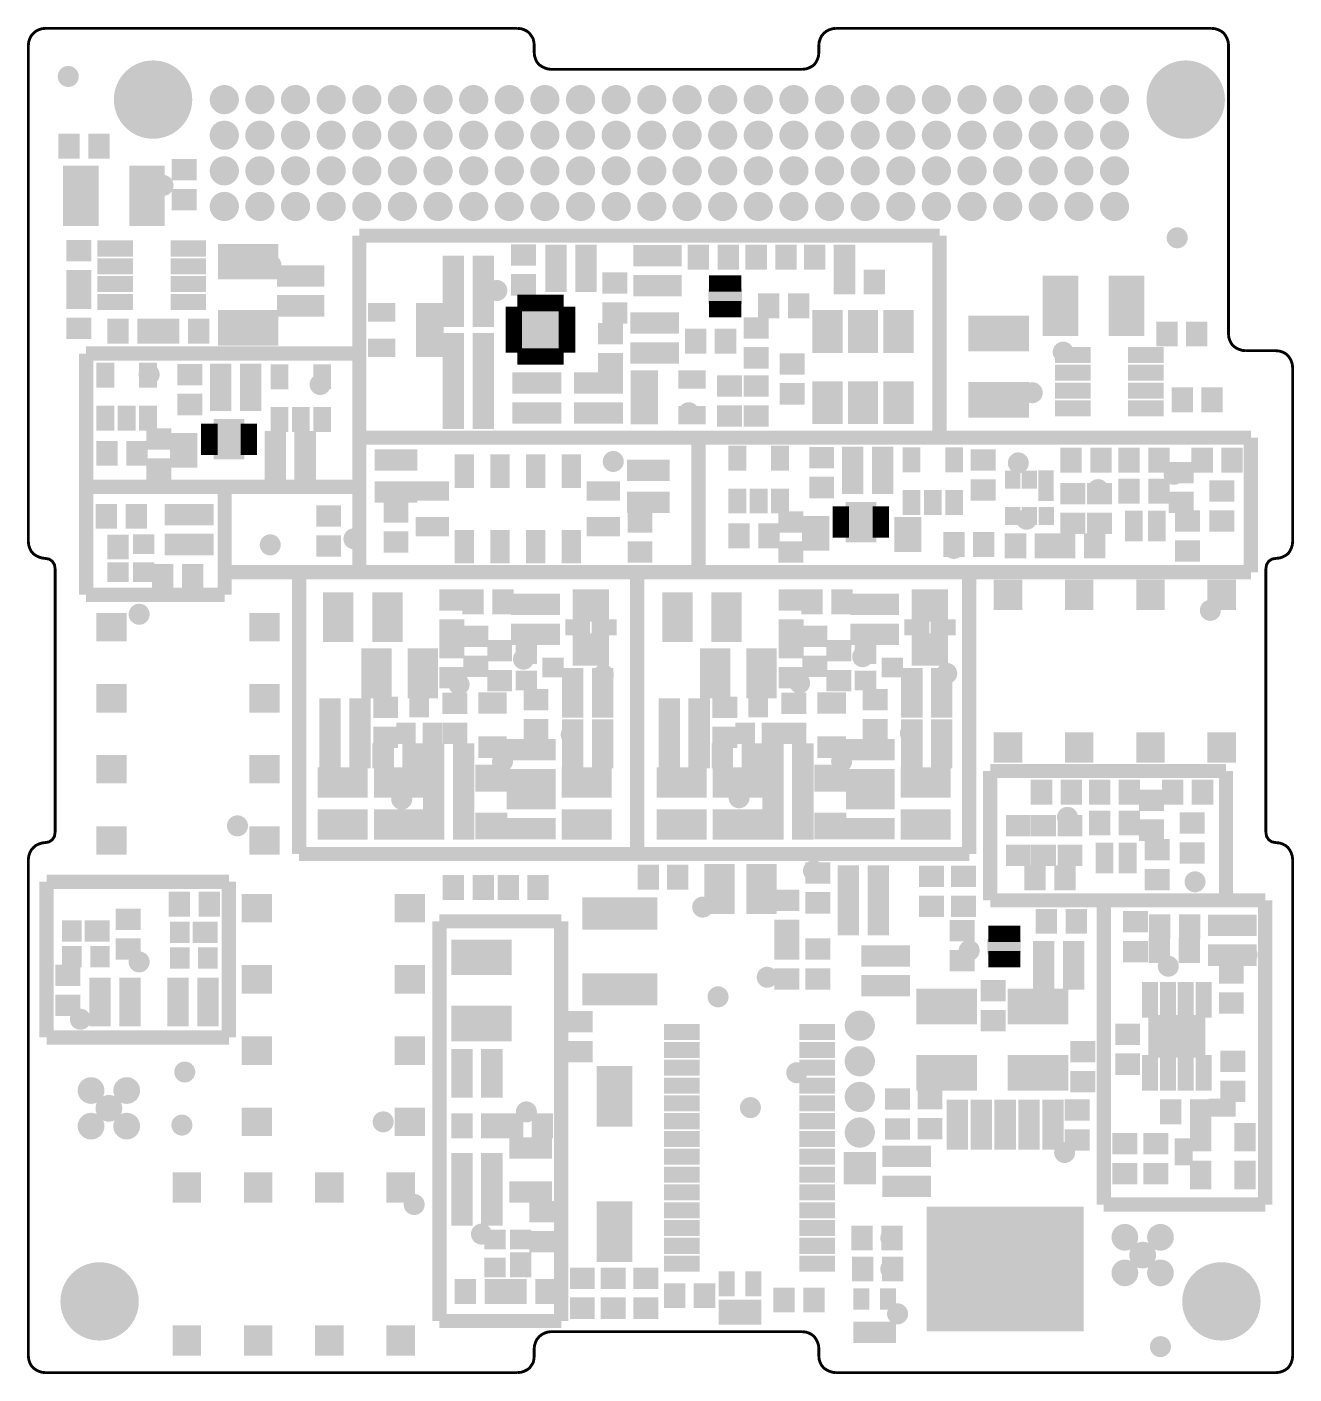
# Model space of a CAD drawing. Extents: x -1.77 to 1.78, y -1.9 to 1.89.
import ezdxf

# ---------------------------------------------------------------- set-up
doc = ezdxf.new("R2010")
doc.units = 0
doc.layers.get('0').update_dxf_attribs({"linetype": 'CONTINUOUS'})

# ---------------------------------------------------------------- blocks, each defined once
blk = doc.blocks.new('EPAD')
at = {"const_width": 0.5}
blk.add_lwpolyline([(-0.25, 0, 1), (0.25, 0, 1)], format="xyb", close=True, dxfattribs=at)
blk = doc.blocks.new('RPAD')
blk.add_trace([(-0.5, -0.5), (-0.5, 0.5), (0.5, -0.5), (0.5, 0.5)])

msp = doc.modelspace()

# ---------------------------------------------------------------- linework, layer by layer
for points, const_width in [([(-1.724, 1.883), (-1.733, 1.882), (-1.742, 1.879), (-1.75, 1.875), (-1.757, 1.869), (-1.763, 1.862), (-1.767, 1.854), (-1.77, 1.845), (-1.771, 1.836)], 0.008), ([(-0.398, 1.883), (-1.724, 1.883)], 0.008), ([(-0.351, 1.815), (-0.351, 1.836), (-0.352, 1.845), (-0.354, 1.854), (-0.364, 1.869), (-0.371, 1.875), (-0.379, 1.879), (-0.388, 1.882), (-0.398, 1.883)], 0.008), ([(0.495, 1.883), (0.486, 1.882), (0.477, 1.879), (0.469, 1.875), (0.462, 1.869), (0.456, 1.862), (0.452, 1.854), (0.449, 1.845), (0.448, 1.836)], 0.008), ([(0.495, 1.883), (1.551, 1.883)], 0.008), ([(1.598, 1.836), (1.597, 1.845), (1.594, 1.854), (1.59, 1.862), (1.585, 1.869), (1.578, 1.875), (1.57, 1.879), (1.561, 1.882), (1.551, 1.883)], 0.008), ([(-1.771, 0.442), (-1.771, 1.836)], 0.008), ([(-0.351, 1.815), (-0.35, 1.805), (-0.347, 1.796), (-0.343, 1.788), (-0.337, 1.781), (-0.33, 1.776), (-0.322, 1.772), (-0.313, 1.769), (-0.304, 1.768)], 0.008), ([(0.401, 1.768), (0.411, 1.769), (0.42, 1.772), (0.428, 1.776), (0.435, 1.781), (0.44, 1.788), (0.444, 1.796), (0.447, 1.805), (0.448, 1.815)], 0.008), ([(0.448, 1.836), (0.448, 1.815)], 0.008), ([(1.598, 1.836), (1.598, 1.025)], 0.008), ([(0.401, 1.768), (-0.304, 1.768)], 0.008), ([(-0.842, 1.301), (0.787, 1.301)], 0.04), ([(-0.842, 1.301), (-0.842, 0.356)], 0.04), ([(0.787, 1.301), (0.787, 0.734)], 0.04), ([(1.598, 1.025), (1.599, 1.015), (1.602, 1.006), (1.606, 0.998), (1.612, 0.991), (1.619, 0.986), (1.627, 0.982), (1.636, 0.979), (1.645, 0.978)], 0.008), ([(-1.609, 0.97), (-1.609, 0.293)], 0.04), ([(-1.609, 0.97), (-0.842, 0.97)], 0.04), ([(1.645, 0.978), (1.731, 0.978)], 0.008), ([(1.778, 0.931), (1.777, 0.94), (1.774, 0.949), (1.77, 0.957), (1.765, 0.964), (1.758, 0.97), (1.75, 0.974), (1.741, 0.977), (1.731, 0.978)], 0.008), ([(1.778, 0.442), (1.778, 0.931)], 0.008), ([(-0.842, 0.734), (1.661, 0.734)], 0.04), ([(0.11, 0.734), (0.11, 0.356)], 0.04), ([(1.661, 0.734), (1.661, 0.356)], 0.04), ([(-1.609, 0.596), (-0.842, 0.596)], 0.04), ([(-1.22, 0.592), (-1.22, 0.293)], 0.04), ([(-1.771, 0.442), (-1.77, 0.432), (-1.767, 0.423), (-1.763, 0.415), (-1.757, 0.408), (-1.75, 0.403), (-1.742, 0.399), (-1.733, 0.396), (-1.724, 0.395)], 0.008), ([(1.731, 0.395), (1.741, 0.396), (1.75, 0.399), (1.758, 0.403), (1.765, 0.408), (1.77, 0.415), (1.774, 0.423), (1.777, 0.432), (1.778, 0.442)], 0.008), ([(-1.724, 0.395), (-1.713, 0.393), (-1.704, 0.387), (-1.698, 0.378), (-1.696, 0.367)], 0.008), ([(1.703, 0.367), (1.705, 0.378), (1.711, 0.387), (1.72, 0.393), (1.731, 0.395)], 0.008), ([(-1.696, -0.375), (-1.696, 0.367)], 0.008), ([(-1.22, 0.356), (1.661, 0.356)], 0.04), ([(-1.011, 0.356), (-1.011, -0.435)], 0.04), ([(-0.062, 0.356), (-0.062, -0.435)], 0.04), ([(0.87, 0.356), (0.87, -0.435)], 0.04), ([(1.703, 0.367), (1.703, -0.375)], 0.008), ([(-1.609, 0.293), (-1.22, 0.293)], 0.04), ([(0.929, -0.202), (0.929, -0.565)], 0.04), ([(0.929, -0.202), (1.591, -0.202)], 0.04), ([(1.591, -0.202), (1.591, -0.565)], 0.04), ([(-1.696, -0.375), (-1.698, -0.386), (-1.704, -0.395), (-1.713, -0.401), (-1.724, -0.403)], 0.008), ([(1.778, -0.45), (1.777, -0.441), (1.774, -0.432), (1.77, -0.424), (1.765, -0.417), (1.758, -0.411), (1.75, -0.407), (1.741, -0.404), (1.731, -0.403), (1.72, -0.401), (1.711, -0.395), (1.705, -0.386), (1.703, -0.375)], 0.008), ([(-1.724, -0.403), (-1.733, -0.404), (-1.742, -0.407), (-1.75, -0.411), (-1.757, -0.417), (-1.763, -0.424), (-1.767, -0.432), (-1.77, -0.441), (-1.771, -0.45)], 0.008), ([(-1.011, -0.435), (0.87, -0.435)], 0.04), ([(-1.771, -1.844), (-1.771, -0.45)], 0.008), ([(1.778, -1.844), (1.778, -0.45)], 0.008), ([(-1.72, -0.513), (-1.72, -0.95)], 0.04), ([(-1.72, -0.513), (-1.208, -0.513)], 0.04), ([(-1.208, -0.513), (-1.208, -0.95)], 0.04), ([(0.929, -0.565), (1.591, -0.565)], 0.04), ([(1.248, -0.565), (1.248, -1.419)], 0.04), ([(1.701, -0.565), (1.248, -0.565)], 0.04), ([(1.701, -0.565), (1.701, -1.419)], 0.04), ([(-0.617, -0.624), (-0.617, -1.746)], 0.04), ([(-0.617, -0.624), (-0.275, -0.624)], 0.04), ([(-0.275, -0.624), (-0.275, -1.746)], 0.04), ([(-1.72, -0.95), (-1.208, -0.95)], 0.04), ([(1.701, -1.419), (1.248, -1.419)], 0.04), ([(-0.617, -1.746), (-0.275, -1.746)], 0.04), ([(-0.304, -1.776), (-0.313, -1.777), (-0.322, -1.78), (-0.33, -1.784), (-0.337, -1.79), (-0.343, -1.797), (-0.347, -1.805), (-0.35, -1.814), (-0.351, -1.823)], 0.008), ([(-0.304, -1.776), (0.401, -1.776)], 0.008), ([(0.448, -1.823), (0.447, -1.814), (0.444, -1.805), (0.44, -1.797), (0.435, -1.79), (0.428, -1.784), (0.42, -1.78), (0.411, -1.777), (0.401, -1.776)], 0.008), ([(-1.771, -1.844), (-1.77, -1.854), (-1.767, -1.863), (-1.763, -1.871), (-1.757, -1.878), (-1.75, -1.883), (-1.742, -1.887), (-1.733, -1.89), (-1.724, -1.891)], 0.008), ([(-0.398, -1.891), (-0.388, -1.89), (-0.379, -1.887), (-0.371, -1.883), (-0.364, -1.878), (-0.354, -1.863), (-0.352, -1.854), (-0.351, -1.844)], 0.008), ([(-0.351, -1.844), (-0.351, -1.823)], 0.008), ([(0.448, -1.823), (0.448, -1.844)], 0.008), ([(0.448, -1.844), (0.449, -1.854), (0.452, -1.863), (0.456, -1.871), (0.462, -1.878), (0.469, -1.883), (0.477, -1.887), (0.486, -1.89), (0.495, -1.891)], 0.008), ([(1.731, -1.891), (1.741, -1.89), (1.75, -1.887), (1.758, -1.883), (1.765, -1.878), (1.77, -1.871), (1.774, -1.863), (1.777, -1.854), (1.778, -1.844)], 0.008), ([(-0.398, -1.891), (-1.724, -1.891)], 0.008), ([(0.495, -1.891), (1.731, -1.891)], 0.008)]:
    msp.add_lwpolyline(points, dxfattribs=dict(const_width=const_width))

# ---------------------------------------------------------------- block references
for name, p, xscale, yscale in [('EPAD', (-1.421, 1.683), 0.22, 0.22), ('EPAD', (1.478, 1.683), 0.22, 0.22), ('EPAD', (-1.659, 1.748), 0.059, 0.059), ('EPAD', (-1.221, 1.683), 0.082, 0.082), ('EPAD', (-1.121, 1.683), 0.082, 0.082), ('EPAD', (-1.021, 1.683), 0.082, 0.082), ('EPAD', (-0.921, 1.683), 0.082, 0.082), ('EPAD', (-0.821, 1.683), 0.082, 0.082), ('EPAD', (-0.721, 1.683), 0.082, 0.082), ('EPAD', (-0.621, 1.683), 0.082, 0.082), ('EPAD', (-0.521, 1.683), 0.082, 0.082), ('EPAD', (-0.421, 1.683), 0.082, 0.082), ('EPAD', (-0.321, 1.683), 0.082, 0.082), ('EPAD', (-0.221, 1.683), 0.082, 0.082), ('EPAD', (-0.121, 1.683), 0.082, 0.082), ('EPAD', (-0.021, 1.683), 0.082, 0.082), ('EPAD', (0.078, 1.683), 0.082, 0.082), ('EPAD', (0.178, 1.683), 0.082, 0.082), ('EPAD', (0.278, 1.683), 0.082, 0.082), ('EPAD', (0.378, 1.683), 0.082, 0.082), ('EPAD', (0.478, 1.683), 0.082, 0.082), ('EPAD', (0.578, 1.683), 0.082, 0.082), ('EPAD', (0.678, 1.683), 0.082, 0.082), ('EPAD', (0.778, 1.683), 0.082, 0.082), ('EPAD', (0.878, 1.683), 0.082, 0.082), ('EPAD', (0.978, 1.683), 0.082, 0.082), ('EPAD', (1.078, 1.683), 0.082, 0.082), ('EPAD', (1.178, 1.683), 0.082, 0.082), ('EPAD', (1.278, 1.683), 0.082, 0.082), ('EPAD', (-1.221, 1.583), 0.082, 0.082), ('EPAD', (-1.121, 1.583), 0.082, 0.082), ('EPAD', (-1.021, 1.583), 0.082, 0.082), ('EPAD', (-0.921, 1.583), 0.082, 0.082), ('EPAD', (-0.821, 1.583), 0.082, 0.082), ('EPAD', (-0.721, 1.583), 0.082, 0.082), ('EPAD', (-0.621, 1.583), 0.082, 0.082), ('EPAD', (-0.521, 1.583), 0.082, 0.082), ('EPAD', (-0.421, 1.583), 0.082, 0.082), ('EPAD', (-0.321, 1.583), 0.082, 0.082), ('EPAD', (-0.221, 1.583), 0.082, 0.082), ('EPAD', (-0.121, 1.583), 0.082, 0.082), ('EPAD', (-0.021, 1.583), 0.082, 0.082), ('EPAD', (0.078, 1.583), 0.082, 0.082), ('EPAD', (0.178, 1.583), 0.082, 0.082), ('EPAD', (0.278, 1.583), 0.082, 0.082), ('EPAD', (0.378, 1.583), 0.082, 0.082), ('EPAD', (0.478, 1.583), 0.082, 0.082), ('EPAD', (0.578, 1.583), 0.082, 0.082), ('EPAD', (0.678, 1.583), 0.082, 0.082), ('EPAD', (0.778, 1.583), 0.082, 0.082), ('EPAD', (0.878, 1.583), 0.082, 0.082), ('EPAD', (0.978, 1.583), 0.082, 0.082), ('EPAD', (1.078, 1.583), 0.082, 0.082), ('EPAD', (1.178, 1.583), 0.082, 0.082), ('EPAD', (1.278, 1.583), 0.082, 0.082), ('RPAD', (-1.657, 1.552), 0.06, 0.07), ('RPAD', (-1.573, 1.552), 0.06, 0.07), ('EPAD', (-1.221, 1.483), 0.082, 0.082), ('EPAD', (-1.121, 1.483), 0.082, 0.082), ('EPAD', (-1.021, 1.483), 0.082, 0.082), ('EPAD', (-0.921, 1.483), 0.082, 0.082), ('EPAD', (-0.821, 1.483), 0.082, 0.082), ('EPAD', (-0.721, 1.483), 0.082, 0.082), ('EPAD', (-0.621, 1.483), 0.082, 0.082), ('EPAD', (-0.521, 1.483), 0.082, 0.082), ('EPAD', (-0.421, 1.483), 0.082, 0.082), ('EPAD', (-0.321, 1.483), 0.082, 0.082), ('EPAD', (-0.221, 1.483), 0.082, 0.082), ('EPAD', (-0.121, 1.483), 0.082, 0.082), ('EPAD', (-0.021, 1.483), 0.082, 0.082), ('EPAD', (0.078, 1.483), 0.082, 0.082), ('EPAD', (0.178, 1.483), 0.082, 0.082), ('EPAD', (0.278, 1.483), 0.082, 0.082), ('EPAD', (0.378, 1.483), 0.082, 0.082), ('EPAD', (0.478, 1.483), 0.082, 0.082), ('EPAD', (0.578, 1.483), 0.082, 0.082), ('EPAD', (0.678, 1.483), 0.082, 0.082), ('EPAD', (0.778, 1.483), 0.082, 0.082), ('EPAD', (0.878, 1.483), 0.082, 0.082), ('EPAD', (0.978, 1.483), 0.082, 0.082), ('EPAD', (1.078, 1.483), 0.082, 0.082), ('EPAD', (1.178, 1.483), 0.082, 0.082), ('EPAD', (1.278, 1.483), 0.082, 0.082), ('RPAD', (-1.624, 1.413), 0.1, 0.17), ('RPAD', (-1.438, 1.413), 0.1, 0.17), ('EPAD', (-1.393, 1.442), 0.059, 0.059), ('EPAD', (-1.221, 1.383), 0.082, 0.082), ('EPAD', (-1.121, 1.383), 0.082, 0.082), ('EPAD', (-1.021, 1.383), 0.082, 0.082), ('EPAD', (-0.921, 1.383), 0.082, 0.082), ('EPAD', (-0.821, 1.383), 0.082, 0.082), ('EPAD', (-0.721, 1.383), 0.082, 0.082), ('EPAD', (-0.621, 1.383), 0.082, 0.082), ('EPAD', (-0.521, 1.383), 0.082, 0.082), ('EPAD', (-0.421, 1.383), 0.082, 0.082), ('EPAD', (-0.321, 1.383), 0.082, 0.082), ('EPAD', (-0.221, 1.383), 0.082, 0.082), ('EPAD', (-0.121, 1.383), 0.082, 0.082), ('EPAD', (-0.021, 1.383), 0.082, 0.082), ('EPAD', (0.078, 1.383), 0.082, 0.082), ('EPAD', (0.178, 1.383), 0.082, 0.082), ('EPAD', (0.278, 1.383), 0.082, 0.082), ('EPAD', (0.378, 1.383), 0.082, 0.082), ('EPAD', (0.478, 1.383), 0.082, 0.082), ('EPAD', (0.578, 1.383), 0.082, 0.082), ('EPAD', (0.678, 1.383), 0.082, 0.082), ('EPAD', (0.778, 1.383), 0.082, 0.082), ('EPAD', (0.878, 1.383), 0.082, 0.082), ('EPAD', (0.978, 1.383), 0.082, 0.082), ('EPAD', (1.078, 1.383), 0.082, 0.082), ('EPAD', (1.178, 1.383), 0.082, 0.082), ('EPAD', (1.278, 1.383), 0.082, 0.082), ('EPAD', (1.454, 1.295), 0.059, 0.059), ('RPAD', (-0.29, 1.241), 0.06, 0.07), ('RPAD', (-0.206, 1.241), 0.06, 0.07), ('RPAD', (0.11, 1.241), 0.06, 0.07), ('RPAD', (0.194, 1.241), 0.06, 0.07), ('RPAD', (0.272, 1.241), 0.06, 0.07), ('RPAD', (0.356, 1.241), 0.06, 0.07), ('RPAD', (0.436, 1.241), 0.06, 0.07), ('RPAD', (0.52, 1.241), 0.06, 0.07), ('EPAD', (-1.09, 1.218), 0.059, 0.059), ('RPAD', (-0.578, 1.21), 0.06, 0.07), ('RPAD', (-0.494, 1.21), 0.06, 0.07), ('RPAD', (-0.29, 1.178), 0.06, 0.07), ('RPAD', (-0.206, 1.178), 0.06, 0.07), ('RPAD', (-0.578, 1.147), 0.06, 0.07), ('RPAD', (-0.494, 1.147), 0.06, 0.07), ('EPAD', (-0.456, 1.147), 0.059, 0.059), ('RPAD', (0.52, 1.171), 0.06, 0.07), ('RPAD', (0.604, 1.171), 0.06, 0.07), ('RPAD', (0.307, 1.104), 0.06, 0.07), ('RPAD', (0.391, 1.104), 0.06, 0.07), ('RPAD', (-0.578, 1.08), 0.06, 0.07), ('RPAD', (-0.494, 1.08), 0.06, 0.07), ('RPAD', (-0.408, 1.086), 0.046, 0.031), ('RPAD', (-0.259, 1.086), 0.046, 0.031), ('RPAD', (-1.519, 1.033), 0.06, 0.07), ('RPAD', (-1.435, 1.033), 0.06, 0.07), ('RPAD', (-1.377, 1.033), 0.06, 0.07), ('RPAD', (-1.293, 1.033), 0.06, 0.07), ('RPAD', (-0.408, 1.066), 0.046, 0.031), ('RPAD', (-0.408, 1.047), 0.046, 0.031), ('RPAD', (-0.334, 1.037), 0.116, 0.116), ('RPAD', (-0.259, 1.066), 0.046, 0.031), ('RPAD', (-0.259, 1.047), 0.046, 0.031), ('RPAD', (1.425, 1.025), 0.06, 0.07), ('RPAD', (1.509, 1.025), 0.06, 0.07), ('RPAD', (-0.578, 0.993), 0.06, 0.07), ('RPAD', (-0.494, 0.993), 0.06, 0.07), ('RPAD', (-0.408, 1.027), 0.046, 0.031), ('RPAD', (-0.408, 1.007), 0.046, 0.031), ('RPAD', (-0.259, 1.027), 0.046, 0.031), ('RPAD', (-0.259, 1.007), 0.046, 0.031), ('RPAD', (0.102, 1.005), 0.06, 0.07), ('RPAD', (0.186, 1.005), 0.06, 0.07), ('RPAD', (-0.408, 0.988), 0.046, 0.031), ('RPAD', (-0.259, 0.988), 0.046, 0.031), ('EPAD', (1.134, 0.974), 0.059, 0.059), ('RPAD', (-0.578, 0.927), 0.06, 0.07), ('RPAD', (-0.494, 0.927), 0.06, 0.07), ('EPAD', (-1.432, 0.911), 0.059, 0.059), ('RPAD', (-1.231, 0.907), 0.06, 0.07), ('RPAD', (-1.147, 0.907), 0.06, 0.07), ('EPAD', (-0.952, 0.883), 0.059, 0.059), ('RPAD', (-1.231, 0.844), 0.06, 0.07), ('RPAD', (-1.147, 0.844), 0.06, 0.07), ('RPAD', (-0.578, 0.86), 0.06, 0.07), ('RPAD', (-0.494, 0.86), 0.06, 0.07), ('EPAD', (1.047, 0.86), 0.059, 0.059), ('RPAD', (1.468, 0.84), 0.06, 0.07), ('RPAD', (1.552, 0.84), 0.06, 0.07), ('EPAD', (0.083, 0.804), 0.059, 0.059), ('RPAD', (-0.578, 0.793), 0.06, 0.07), ('RPAD', (-0.494, 0.793), 0.06, 0.07), ('RPAD', (-1.55, 0.69), 0.06, 0.07), ('RPAD', (-1.466, 0.69), 0.06, 0.07), ('RPAD', (-1.353, 0.722), 0.04, 0.05), ('RPAD', (-1.317, 0.722), 0.04, 0.05), ('RPAD', (-1.078, 0.718), 0.06, 0.07), ('RPAD', (-0.994, 0.718), 0.06, 0.07), ('RPAD', (-1.353, 0.675), 0.04, 0.05), ('RPAD', (-1.317, 0.675), 0.04, 0.05), ('RPAD', (-1.078, 0.651), 0.06, 0.07), ('RPAD', (-0.994, 0.651), 0.06, 0.07), ('EPAD', (-0.129, 0.667), 0.059, 0.059), ('RPAD', (0.543, 0.674), 0.06, 0.07), ('RPAD', (0.627, 0.674), 0.06, 0.07), ('EPAD', (1.008, 0.663), 0.059, 0.059), ('RPAD', (1.156, 0.671), 0.06, 0.07), ('RPAD', (1.24, 0.671), 0.06, 0.07), ('RPAD', (1.319, 0.671), 0.06, 0.07), ('RPAD', (1.403, 0.671), 0.06, 0.07), ('RPAD', (1.524, 0.671), 0.06, 0.07), ('RPAD', (1.608, 0.671), 0.06, 0.07), ('RPAD', (0.543, 0.611), 0.06, 0.07), ('RPAD', (0.627, 0.611), 0.06, 0.07), ('EPAD', (1.445, 0.631), 0.059, 0.059), ('EPAD', (1.232, 0.588), 0.059, 0.059), ('RPAD', (1.319, 0.584), 0.06, 0.07), ('RPAD', (1.403, 0.584), 0.06, 0.07), ('EPAD', (1.031, 0.505), 0.059, 0.059), ('RPAD', (0.224, 0.458), 0.06, 0.07), ('RPAD', (0.308, 0.458), 0.06, 0.07), ('RPAD', (0.421, 0.489), 0.04, 0.05), ('RPAD', (0.457, 0.489), 0.04, 0.05), ('RPAD', (0.68, 0.486), 0.04, 0.05), ('RPAD', (0.716, 0.486), 0.04, 0.05), ('RPAD', (-1.519, 0.427), 0.06, 0.07), ('EPAD', (-1.092, 0.433), 0.059, 0.059), ('EPAD', (-0.857, 0.45), 0.059, 0.059), ('RPAD', (0.421, 0.442), 0.04, 0.05), ('RPAD', (0.457, 0.442), 0.04, 0.05), ('RPAD', (0.68, 0.438), 0.04, 0.05), ('RPAD', (0.716, 0.438), 0.04, 0.05), ('RPAD', (0.827, 0.434), 0.06, 0.07), ('RPAD', (0.911, 0.434), 0.06, 0.07), ('RPAD', (1, 0.43), 0.06, 0.07), ('RPAD', (1.084, 0.43), 0.06, 0.07), ('RPAD', (1.138, 0.43), 0.06, 0.07), ('RPAD', (1.222, 0.43), 0.06, 0.07), ('EPAD', (0.827, 0.423), 0.059, 0.059), ('RPAD', (-0.523, 0.273), 0.06, 0.07), ('RPAD', (-0.439, 0.273), 0.06, 0.07), ('RPAD', (0.429, 0.273), 0.06, 0.07), ('RPAD', (0.513, 0.273), 0.06, 0.07), ('EPAD', (-1.46, 0.238), 0.059, 0.059), ('RPAD', (-0.901, 0.23), 0.085, 0.14), ('RPAD', (-0.763, 0.23), 0.085, 0.14), ('RPAD', (0.051, 0.23), 0.085, 0.14), ('RPAD', (0.189, 0.23), 0.085, 0.14), ('EPAD', (1.547, 0.249), 0.059, 0.059), ('RPAD', (-0.794, 0.072), 0.085, 0.14), ('RPAD', (-0.664, 0.072), 0.085, 0.14), ('EPAD', (-0.381, 0.112), 0.059, 0.059), ('RPAD', (0.157, 0.072), 0.085, 0.14), ('RPAD', (0.287, 0.072), 0.085, 0.14), ('EPAD', (0.571, 0.119), 0.059, 0.059), ('RPAD', (-0.243, 0.052), 0.06, 0.07), ('RPAD', (-0.159, 0.052), 0.06, 0.07), ('EPAD', (-0.157, 0.068), 0.059, 0.059), ('RPAD', (0.709, 0.052), 0.06, 0.07), ('RPAD', (0.793, 0.052), 0.06, 0.07), ('EPAD', (0.807, 0.072), 0.059, 0.059), ('EPAD', (-0.562, 0.041), 0.059, 0.059), ('EPAD', (0.394, 0.045), 0.059, 0.059), ('RPAD', (-0.924, -0.033), 0.06, 0.07), ('RPAD', (-0.84, -0.033), 0.06, 0.07), ('RPAD', (-0.243, -0.017), 0.06, 0.07), ('RPAD', (-0.159, -0.017), 0.06, 0.07), ('RPAD', (0.028, -0.033), 0.06, 0.07), ('RPAD', (0.112, -0.033), 0.06, 0.07), ('RPAD', (0.709, -0.017), 0.06, 0.07), ('RPAD', (0.793, -0.017), 0.06, 0.07), ('RPAD', (-0.924, -0.096), 0.06, 0.07), ('RPAD', (-0.84, -0.096), 0.06, 0.07), ('EPAD', (-0.247, -0.1), 0.059, 0.059), ('RPAD', (-0.243, -0.092), 0.06, 0.07), ('RPAD', (-0.159, -0.092), 0.06, 0.07), ('RPAD', (0.028, -0.096), 0.06, 0.07), ('RPAD', (0.112, -0.096), 0.06, 0.07), ('EPAD', (0.705, -0.096), 0.059, 0.059), ('RPAD', (0.709, -0.092), 0.06, 0.07), ('RPAD', (0.793, -0.092), 0.06, 0.07), ('RPAD', (-0.924, -0.159), 0.06, 0.07), ('RPAD', (-0.84, -0.159), 0.06, 0.07), ('RPAD', (-0.775, -0.159), 0.06, 0.07), ('RPAD', (-0.691, -0.159), 0.06, 0.07), ('RPAD', (-0.633, -0.159), 0.06, 0.07), ('RPAD', (-0.549, -0.159), 0.06, 0.07), ('EPAD', (-0.44, -0.175), 0.059, 0.059), ('RPAD', (-0.243, -0.159), 0.06, 0.07), ('RPAD', (-0.159, -0.159), 0.06, 0.07), ('RPAD', (0.028, -0.159), 0.06, 0.07), ('RPAD', (0.112, -0.159), 0.06, 0.07), ('RPAD', (0.177, -0.159), 0.06, 0.07), ('RPAD', (0.261, -0.159), 0.06, 0.07), ('RPAD', (0.319, -0.159), 0.06, 0.07), ('RPAD', (0.403, -0.159), 0.06, 0.07), ('EPAD', (0.512, -0.175), 0.059, 0.059), ('RPAD', (0.709, -0.159), 0.06, 0.07), ('RPAD', (0.793, -0.159), 0.06, 0.07), ('RPAD', (-0.633, -0.226), 0.06, 0.07), ('RPAD', (-0.549, -0.226), 0.06, 0.07), ('RPAD', (0.319, -0.226), 0.06, 0.07), ('RPAD', (0.403, -0.226), 0.06, 0.07), ('RPAD', (1.073, -0.261), 0.06, 0.07), ('RPAD', (1.157, -0.261), 0.06, 0.07), ('RPAD', (1.236, -0.261), 0.06, 0.07), ('RPAD', (1.32, -0.261), 0.06, 0.07), ('RPAD', (1.441, -0.261), 0.06, 0.07), ('RPAD', (1.525, -0.261), 0.06, 0.07), ('EPAD', (-0.723, -0.281), 0.059, 0.059), ('RPAD', (-0.633, -0.293), 0.06, 0.07), ('RPAD', (-0.549, -0.293), 0.06, 0.07), ('EPAD', (0.224, -0.277), 0.059, 0.059), ('RPAD', (0.319, -0.293), 0.06, 0.07), ('RPAD', (0.403, -0.293), 0.06, 0.07), ('EPAD', (1.146, -0.332), 0.059, 0.059), ('EPAD', (-1.184, -0.356), 0.059, 0.059), ('RPAD', (-0.633, -0.36), 0.06, 0.07), ('RPAD', (-0.549, -0.36), 0.06, 0.07), ('RPAD', (0.319, -0.36), 0.06, 0.07), ('RPAD', (0.403, -0.36), 0.06, 0.07), ('RPAD', (1.236, -0.348), 0.06, 0.07), ('RPAD', (1.32, -0.348), 0.06, 0.07), ('EPAD', (0.433, -0.482), 0.059, 0.059), ('RPAD', (-0.031, -0.5), 0.06, 0.07), ('RPAD', (0.052, -0.5), 0.06, 0.07), ('RPAD', (0.169, -0.533), 0.085, 0.14), ('RPAD', (0.287, -0.533), 0.085, 0.14), ('RPAD', (0.531, -0.502), 0.06, 0.07), ('RPAD', (0.615, -0.502), 0.06, 0.07), ('RPAD', (1.055, -0.502), 0.06, 0.07), ('RPAD', (1.139, -0.502), 0.06, 0.07), ('EPAD', (1.504, -0.513), 0.059, 0.059), ('RPAD', (-0.578, -0.529), 0.06, 0.07), ('RPAD', (-0.494, -0.529), 0.06, 0.07), ('RPAD', (-0.424, -0.529), 0.06, 0.07), ('RPAD', (-0.34, -0.529), 0.06, 0.07), ('RPAD', (-1.347, -0.576), 0.06, 0.07), ('RPAD', (-1.263, -0.576), 0.06, 0.07), ('RPAD', (-0.2, -0.602), 0.032, 0.09), ('RPAD', (-0.174, -0.602), 0.032, 0.09), ('RPAD', (-0.149, -0.602), 0.032, 0.09), ('RPAD', (-0.123, -0.602), 0.032, 0.09), ('RPAD', (-0.098, -0.602), 0.032, 0.09), ('RPAD', (-0.072, -0.602), 0.032, 0.09), ('RPAD', (-0.047, -0.602), 0.032, 0.09), ('RPAD', (-0.021, -0.602), 0.032, 0.09), ('EPAD', (0.122, -0.584), 0.059, 0.059), ('RPAD', (0.531, -0.565), 0.06, 0.07), ('RPAD', (0.615, -0.565), 0.06, 0.07), ('RPAD', (0.531, -0.628), 0.06, 0.07), ('RPAD', (0.615, -0.628), 0.06, 0.07), ('RPAD', (1.087, -0.624), 0.06, 0.07), ('RPAD', (1.171, -0.624), 0.06, 0.07), ('RPAD', (1.405, -0.639), 0.06, 0.07), ('RPAD', (1.489, -0.639), 0.06, 0.07), ('EPAD', (0.87, -0.706), 0.059, 0.059), ('RPAD', (1.079, -0.714), 0.06, 0.07), ('RPAD', (1.163, -0.714), 0.06, 0.07), ('RPAD', (1.404, -0.706), 0.06, 0.07), ('RPAD', (1.488, -0.706), 0.06, 0.07), ('EPAD', (-1.46, -0.738), 0.059, 0.059), ('EPAD', (1.65, -0.718), 0.059, 0.059), ('EPAD', (0.303, -0.781), 0.059, 0.059), ('RPAD', (1.079, -0.781), 0.06, 0.07), ('RPAD', (1.163, -0.781), 0.06, 0.07), ('EPAD', (1.429, -0.75), 0.059, 0.059), ('RPAD', (-1.57, -0.817), 0.06, 0.07), ('RPAD', (-1.486, -0.817), 0.06, 0.07), ('RPAD', (-0.2, -0.815), 0.032, 0.09), ('RPAD', (-0.174, -0.815), 0.032, 0.09), ('RPAD', (-0.149, -0.815), 0.032, 0.09), ('RPAD', (-0.123, -0.815), 0.032, 0.09), ('RPAD', (-0.098, -0.815), 0.032, 0.09), ('RPAD', (-0.072, -0.815), 0.032, 0.09), ('RPAD', (-0.047, -0.815), 0.032, 0.09), ('RPAD', (-0.021, -0.815), 0.032, 0.09), ('RPAD', (1.378, -0.844), 0.045, 0.1), ('RPAD', (1.428, -0.844), 0.045, 0.1), ('RPAD', (1.478, -0.844), 0.045, 0.1), ('RPAD', (1.528, -0.844), 0.045, 0.1), ('EPAD', (0.165, -0.836), 0.059, 0.059), ('EPAD', (-1.625, -0.899), 0.059, 0.059), ('RPAD', (-1.57, -0.884), 0.06, 0.07), ('RPAD', (-1.486, -0.884), 0.06, 0.07), ('EPAD', (0.563, -0.917), 0.085, 0.085), ('RPAD', (-0.554, -1.017), 0.06, 0.07), ('RPAD', (-0.47, -1.017), 0.06, 0.07), ('EPAD', (0.563, -1.017), 0.085, 0.085), ('EPAD', (-1.332, -1.047), 0.059, 0.059), ('EPAD', (0.386, -1.049), 0.059, 0.059), ('RPAD', (-0.554, -1.084), 0.06, 0.07), ('RPAD', (-0.47, -1.084), 0.06, 0.07), ('RPAD', (-0.126, -1.115), 0.1, 0.17), ('EPAD', (-1.595, -1.099), 0.075, 0.075), ('EPAD', (-1.495, -1.099), 0.075, 0.075), ('EPAD', (0.563, -1.117), 0.085, 0.085), ('EPAD', (-1.545, -1.149), 0.075, 0.075), ('EPAD', (-0.373, -1.159), 0.059, 0.059), ('EPAD', (0.256, -1.147), 0.059, 0.059), ('RPAD', (1.436, -1.159), 0.06, 0.07), ('RPAD', (1.52, -1.159), 0.06, 0.07), ('RPAD', (1.562, -1.147), 0.04, 0.05), ('RPAD', (1.598, -1.147), 0.04, 0.05), ('EPAD', (-1.595, -1.199), 0.075, 0.075), ('EPAD', (-1.495, -1.199), 0.075, 0.075), ('EPAD', (-1.34, -1.196), 0.059, 0.059), ('EPAD', (-0.775, -1.187), 0.059, 0.059), ('RPAD', (-0.554, -1.198), 0.06, 0.07), ('RPAD', (-0.47, -1.198), 0.06, 0.07), ('RPAD', (-0.412, -1.198), 0.06, 0.07), ('RPAD', (-0.328, -1.198), 0.06, 0.07), ('EPAD', (0.563, -1.217), 0.085, 0.085), ('RPAD', (1.52, -1.23), 0.06, 0.08), ('RPAD', (1.644, -1.23), 0.06, 0.08), ('EPAD', (1.138, -1.273), 0.059, 0.059), ('RPAD', (-0.554, -1.309), 0.06, 0.07), ('RPAD', (-0.47, -1.309), 0.06, 0.07), ('RPAD', (0.563, -1.317), 0.09, 0.09), ('RPAD', (1.52, -1.336), 0.06, 0.08), ('RPAD', (1.644, -1.336), 0.06, 0.08), ('RPAD', (-0.554, -1.376), 0.06, 0.07), ('RPAD', (-0.47, -1.376), 0.06, 0.07), ('EPAD', (-0.688, -1.419), 0.059, 0.059), ('RPAD', (-0.554, -1.443), 0.06, 0.07), ('RPAD', (-0.47, -1.443), 0.06, 0.07), ('RPAD', (-0.126, -1.495), 0.1, 0.17), ('EPAD', (-0.499, -1.502), 0.059, 0.059), ('EPAD', (1.307, -1.511), 0.075, 0.075), ('EPAD', (1.407, -1.511), 0.075, 0.075), ('RPAD', (0.569, -1.513), 0.06, 0.07), ('EPAD', (0.65, -1.513), 0.059, 0.059), ('RPAD', (0.653, -1.513), 0.06, 0.07), ('EPAD', (1.357, -1.561), 0.075, 0.075), ('EPAD', (-1.571, -1.691), 0.22, 0.22), ('RPAD', (0.571, -1.6), 0.06, 0.07), ('EPAD', (0.65, -1.6), 0.059, 0.059), ('RPAD', (0.655, -1.6), 0.06, 0.07), ('EPAD', (1.307, -1.611), 0.075, 0.075), ('EPAD', (1.407, -1.611), 0.075, 0.075), ('EPAD', (1.578, -1.691), 0.22, 0.22), ('RPAD', (-0.544, -1.663), 0.06, 0.07), ('RPAD', (-0.46, -1.663), 0.06, 0.07), ('RPAD', (-0.402, -1.663), 0.06, 0.07), ('RPAD', (-0.318, -1.663), 0.06, 0.07), ('RPAD', (0.043, -1.675), 0.06, 0.07), ('RPAD', (0.127, -1.675), 0.06, 0.07), ('RPAD', (0.35, -1.687), 0.06, 0.07), ('RPAD', (0.434, -1.687), 0.06, 0.07), ('RPAD', (0.567, -1.684), 0.045, 0.06), ('RPAD', (0.642, -1.684), 0.045, 0.06), ('EPAD', (0.669, -1.726), 0.059, 0.059), ('RPAD', (0.567, -1.778), 0.045, 0.06), ('RPAD', (0.604, -1.778), 0.045, 0.06), ('RPAD', (0.642, -1.778), 0.045, 0.06), ('EPAD', (1.407, -1.818), 0.059, 0.059)]:
    msp.add_blockref(name, p, dxfattribs=dict(xscale=xscale, yscale=yscale))
for p, xscale, yscale, rotation in [((-1.334, 1.486), 0.06, 0.07, 90), ((-1.334, 1.402), 0.06, 0.07, 90), ((-1.629, 1.259), 0.06, 0.07, 90), ((-1.527, 1.265), 0.045, 0.1, 90), ((-1.322, 1.265), 0.045, 0.1, -90), ((-1.154, 1.228), 0.1, 0.17, 90), ((-0.381, 1.247), 0.06, 0.07, 90), ((-0.038, 1.245), 0.06, 0.07, -90), ((0.028, 1.245), 0.06, 0.07, -90), ((-1.527, 1.215), 0.045, 0.1, 90), ((-1.322, 1.215), 0.045, 0.1, -90), ((-1.038, 1.188), 0.06, 0.07, 90), ((-0.975, 1.188), 0.06, 0.07, 90), ((-1.629, 1.175), 0.06, 0.07, 90), ((-1.527, 1.165), 0.045, 0.1, 90), ((-1.322, 1.165), 0.045, 0.1, -90), ((-0.381, 1.163), 0.06, 0.07, 90), ((-0.125, 1.168), 0.06, 0.07, -90), ((-0.038, 1.161), 0.06, 0.07, -90), ((0.028, 1.161), 0.06, 0.07, -90), ((0.155, 1.167), 0.046, 0.031, -90), ((0.175, 1.167), 0.046, 0.031, -90), ((0.195, 1.167), 0.046, 0.031, -90), ((0.215, 1.167), 0.046, 0.031, -90), ((1.126, 1.104), 0.1, 0.17, 180), ((1.312, 1.104), 0.1, 0.17, 180), ((-1.629, 1.125), 0.06, 0.07, -90), ((-1.527, 1.115), 0.045, 0.1, 90), ((-1.322, 1.115), 0.045, 0.1, -90), ((-0.383, 1.112), 0.046, 0.031, 90), ((-0.363, 1.112), 0.046, 0.031, 90), ((-0.344, 1.112), 0.046, 0.031, 90), ((-0.324, 1.112), 0.046, 0.031, 90), ((-0.304, 1.112), 0.046, 0.031, 90), ((-0.284, 1.112), 0.046, 0.031, 90), ((0.185, 1.131), 0.094, 0.043, -180), ((-1.038, 1.104), 0.06, 0.07, 90), ((-0.975, 1.104), 0.06, 0.07, 90), ((-0.779, 1.086), 0.052, 0.077, -90), ((-0.644, 1.086), 0.052, 0.077, -90), ((-0.125, 1.084), 0.06, 0.07, -90), ((0.155, 1.095), 0.046, 0.031, -90), ((0.175, 1.095), 0.046, 0.031, -90), ((0.195, 1.095), 0.046, 0.031, -90), ((0.215, 1.095), 0.046, 0.031, -90), ((-1.629, 1.041), 0.06, 0.07, -90), ((-1.154, 1.042), 0.1, 0.17, 90), ((-0.644, 1.036), 0.052, 0.077, -90), ((-0.046, 1.056), 0.06, 0.07, -90), ((0.02, 1.056), 0.06, 0.07, -90), ((0.272, 1.042), 0.06, 0.07, -90), ((0.472, 1.032), 0.085, 0.12, 180), ((0.572, 1.032), 0.085, 0.12, 180), ((0.672, 1.032), 0.085, 0.12, 180), ((0.953, 1.026), 0.1, 0.17, -90), ((-0.137, 1.026), 0.06, 0.07, 270), ((-0.779, 0.986), 0.052, 0.077, -90), ((-0.644, 0.986), 0.052, 0.077, -90), ((-0.383, 0.962), 0.046, 0.031, 90), ((-0.363, 0.962), 0.046, 0.031, 90), ((-0.344, 0.962), 0.046, 0.031, 90), ((-0.324, 0.962), 0.046, 0.031, 90), ((-0.304, 0.962), 0.046, 0.031, 90), ((-0.284, 0.962), 0.046, 0.031, 90), ((-0.046, 0.972), 0.06, 0.07, -90), ((0.02, 0.972), 0.06, 0.07, -90), ((0.272, 0.958), 0.06, 0.07, -90), ((1.161, 0.966), 0.045, 0.1, 90), ((1.366, 0.966), 0.045, 0.1, -90), ((-0.137, 0.942), 0.06, 0.07, 270), ((0.373, 0.941), 0.06, 0.07, -90), ((-1.555, 0.909), 0.05, 0.07, -180), ((-1.435, 0.909), 0.05, 0.07, -180), ((-1.318, 0.911), 0.06, 0.07, 90), ((-1.066, 0.905), 0.05, 0.07, 180), ((-0.946, 0.905), 0.05, 0.07, 180), ((-0.377, 0.887), 0.06, 0.07, -90), ((-0.31, 0.887), 0.06, 0.07, -90), ((-0.204, 0.887), 0.06, 0.07, -90), ((-0.137, 0.887), 0.06, 0.07, -90), ((-0.042, 0.897), 0.052, 0.077, 90), ((0.092, 0.897), 0.052, 0.077, 90), ((0.197, 0.879), 0.06, 0.07, -90), ((0.272, 0.879), 0.06, 0.07, 90), ((1.161, 0.916), 0.045, 0.1, 90), ((1.366, 0.916), 0.045, 0.1, -90), ((-0.042, 0.847), 0.052, 0.077, 90), ((0.373, 0.857), 0.06, 0.07, -90), ((0.472, 0.832), 0.085, 0.12, 180), ((0.572, 0.832), 0.085, 0.12, 180), ((0.672, 0.832), 0.085, 0.12, 180), ((0.953, 0.84), 0.1, 0.17, -90), ((1.161, 0.866), 0.045, 0.1, 90), ((1.366, 0.866), 0.045, 0.1, -90), ((-1.318, 0.827), 0.06, 0.07, 90), ((-0.377, 0.803), 0.06, 0.07, -90), ((-0.31, 0.803), 0.06, 0.07, -90), ((-0.204, 0.803), 0.06, 0.07, -90), ((-0.137, 0.803), 0.06, 0.07, -90), ((1.161, 0.816), 0.045, 0.1, 90), ((1.366, 0.816), 0.045, 0.1, -90), ((-1.555, 0.789), 0.05, 0.07, -180), ((-1.495, 0.789), 0.05, 0.07, -180), ((-1.435, 0.789), 0.05, 0.07, -180), ((-1.066, 0.785), 0.05, 0.07, 180), ((-1.006, 0.785), 0.05, 0.07, 180), ((-0.946, 0.785), 0.05, 0.07, 180), ((-0.042, 0.797), 0.052, 0.077, 90), ((0.092, 0.797), 0.052, 0.077, 90), ((0.197, 0.795), 0.06, 0.07, -90), ((0.272, 0.795), 0.06, 0.07, 90), ((-1.405, 0.73), 0.06, 0.07, 90), ((-1.263, 0.759), 0.029, 0.046, -90), ((-1.208, 0.73), 0.113, 0.086, -90), ((-1.152, 0.759), 0.029, 0.046, -90), ((-1.263, 0.739), 0.029, 0.046, -90), ((-1.263, 0.72), 0.029, 0.046, -90), ((-1.152, 0.739), 0.029, 0.046, -90), ((-1.152, 0.72), 0.029, 0.046, -90), ((-1.263, 0.7), 0.029, 0.046, -90), ((-1.152, 0.7), 0.029, 0.046, -90), ((-0.739, 0.671), 0.06, 0.12, 90), ((-0.547, 0.64), 0.094, 0.054, 90), ((-0.447, 0.64), 0.094, 0.054, 90), ((-0.347, 0.64), 0.094, 0.054, 90), ((-0.247, 0.64), 0.094, 0.054, 90), ((0.219, 0.676), 0.05, 0.07, -180), ((0.339, 0.676), 0.05, 0.07, -180), ((0.456, 0.678), 0.06, 0.07, 90), ((0.708, 0.672), 0.05, 0.07, 180), ((0.828, 0.672), 0.05, 0.07, 180), ((0.909, 0.671), 0.06, 0.07, 90), ((-1.405, 0.646), 0.06, 0.07, 90), ((-0.031, 0.642), 0.06, 0.12, 90), ((1.465, 0.636), 0.06, 0.07, 90), ((-0.739, 0.581), 0.06, 0.12, 90), ((-0.637, 0.584), 0.094, 0.054, 180), ((-0.157, 0.584), 0.094, 0.054, 180), ((0.456, 0.594), 0.06, 0.07, 90), ((0.909, 0.587), 0.06, 0.07, 90), ((0.992, 0.616), 0.043, 0.051, 180), ((1.039, 0.616), 0.043, 0.051, 180), ((1.086, 0.599), 0.043, 0.086, 180), ((1.161, 0.577), 0.06, 0.07, 90), ((1.236, 0.577), 0.06, 0.07, 90), ((1.579, 0.584), 0.06, 0.07, 270), ((-0.031, 0.552), 0.06, 0.12, 90), ((0.219, 0.556), 0.05, 0.07, -180), ((0.279, 0.556), 0.05, 0.07, -180), ((0.339, 0.556), 0.05, 0.07, -180), ((0.708, 0.552), 0.05, 0.07, 180), ((0.768, 0.552), 0.05, 0.07, 180), ((0.828, 0.552), 0.05, 0.07, 180), ((1.465, 0.552), 0.06, 0.07, 90), ((-1.552, 0.513), 0.06, 0.07, 180), ((-1.468, 0.513), 0.06, 0.07, 180), ((-1.353, 0.518), 0.06, 0.07, 90), ((-1.286, 0.518), 0.06, 0.07, 90), ((-0.928, 0.514), 0.06, 0.07, 90), ((-0.739, 0.525), 0.06, 0.07, 90), ((0.51, 0.527), 0.029, 0.046, -90), ((0.566, 0.497), 0.113, 0.086, -90), ((0.622, 0.527), 0.029, 0.046, -90), ((0.992, 0.514), 0.043, 0.051, 180), ((1.039, 0.514), 0.043, 0.051, 180), ((1.087, 0.514), 0.043, 0.051, 180), ((1.483, 0.5), 0.06, 0.07, 90), ((1.579, 0.5), 0.06, 0.07, 270), ((-0.637, 0.484), 0.094, 0.054, 180), ((-0.157, 0.484), 0.094, 0.054, 180), ((-0.054, 0.497), 0.06, 0.07, 90), ((0.369, 0.497), 0.06, 0.07, 90), ((0.51, 0.507), 0.029, 0.046, -90), ((0.51, 0.487), 0.029, 0.046, -90), ((0.622, 0.507), 0.029, 0.046, -90), ((0.622, 0.487), 0.029, 0.046, -90), ((1.161, 0.493), 0.06, 0.07, 90), ((1.236, 0.493), 0.06, 0.07, 90), ((1.332, 0.512), 0.034, 0.05, -90), ((1.332, 0.486), 0.034, 0.05, -90), ((1.397, 0.512), 0.034, 0.05, -90), ((1.397, 0.486), 0.034, 0.05, -90), ((-1.447, 0.435), 0.055, 0.06, 270), ((-1.353, 0.434), 0.06, 0.07, 90), ((-1.286, 0.434), 0.06, 0.07, 90), ((-0.928, 0.43), 0.06, 0.07, 90), ((-0.739, 0.441), 0.06, 0.07, 90), ((-0.547, 0.428), 0.094, 0.054, 90), ((-0.447, 0.428), 0.094, 0.054, 90), ((-0.347, 0.428), 0.094, 0.054, 90), ((-0.247, 0.428), 0.094, 0.054, 90), ((0.51, 0.468), 0.029, 0.046, -90), ((0.622, 0.468), 0.029, 0.046, -90), ((1.332, 0.46), 0.034, 0.05, -90), ((1.397, 0.46), 0.034, 0.05, -90), ((-0.054, 0.413), 0.06, 0.07, 90), ((0.369, 0.413), 0.06, 0.07, 90), ((1.483, 0.416), 0.06, 0.07, 90), ((-1.519, 0.356), 0.055, 0.06, 270), ((-1.447, 0.356), 0.055, 0.06, 270), ((-1.394, 0.344), 0.06, 0.07, 180), ((-1.31, 0.344), 0.06, 0.07, 180), ((-0.582, 0.278), 0.06, 0.07, 90), ((-0.192, 0.263), 0.091, 0.102, 90), ((0.37, 0.278), 0.06, 0.07, 90), ((0.76, 0.263), 0.091, 0.102, 90), ((0.979, 0.293), 0.085, 0.08, 270), ((1.179, 0.293), 0.085, 0.08, 270), ((1.379, 0.293), 0.085, 0.08, 270), ((1.579, 0.293), 0.085, 0.08, 270), ((-0.381, 0.266), 0.06, 0.07, 90), ((-0.314, 0.266), 0.06, 0.07, 90), ((0.571, 0.266), 0.06, 0.07, 90), ((0.638, 0.266), 0.06, 0.07, 90), ((-1.538, 0.202), 0.085, 0.08, 180), ((-1.108, 0.202), 0.085, 0.08, 180), ((-0.582, 0.194), 0.06, 0.07, 90), ((-0.515, 0.176), 0.06, 0.07, 90), ((-0.381, 0.182), 0.06, 0.07, 90), ((-0.314, 0.182), 0.06, 0.07, 90), ((-0.229, 0.201), 0.045, 0.07, 90), ((-0.155, 0.201), 0.045, 0.07, 90), ((0.37, 0.194), 0.06, 0.07, 90), ((0.437, 0.176), 0.06, 0.07, 90), ((0.571, 0.182), 0.06, 0.07, 90), ((0.638, 0.182), 0.06, 0.07, 90), ((0.723, 0.201), 0.045, 0.07, 90), ((0.797, 0.201), 0.045, 0.07, 90), ((-0.582, 0.144), 0.06, 0.07, 90), ((-0.448, 0.136), 0.06, 0.07, 90), ((-0.373, 0.126), 0.055, 0.06, 90), ((-0.192, 0.139), 0.091, 0.102, 90), ((0.37, 0.144), 0.06, 0.07, 90), ((0.504, 0.136), 0.06, 0.07, 90), ((0.579, 0.126), 0.055, 0.06, 90), ((0.76, 0.139), 0.091, 0.102, 90), ((-0.515, 0.092), 0.06, 0.07, 90), ((-0.298, 0.089), 0.055, 0.06, 90), ((0.437, 0.092), 0.06, 0.07, 90), ((0.654, 0.089), 0.055, 0.06, 90), ((-0.582, 0.06), 0.06, 0.07, 90), ((-0.448, 0.052), 0.06, 0.07, 90), ((-0.373, 0.052), 0.055, 0.06, 90), ((0.37, 0.06), 0.06, 0.07, 90), ((0.504, 0.052), 0.06, 0.07, 90), ((0.579, 0.052), 0.055, 0.06, 90), ((-1.538, 0.002), 0.085, 0.08, 180), ((-1.108, 0.002), 0.085, 0.08, 180), ((-0.768, -0.023), 0.06, 0.07, 90), ((-0.674, -0.021), 0.055, 0.06, 180), ((-0.574, -0.012), 0.06, 0.07, 90), ((-0.468, -0.011), 0.06, 0.08, 90), ((-0.346, -0.002), 0.06, 0.07, 90), ((0.184, -0.023), 0.06, 0.07, 90), ((0.278, -0.021), 0.055, 0.06, 180), ((0.378, -0.012), 0.06, 0.07, 90), ((0.484, -0.011), 0.06, 0.08, 90), ((0.606, -0.002), 0.06, 0.07, 90), ((-0.711, -0.096), 0.055, 0.06, 180), ((-0.637, -0.096), 0.055, 0.06, 180), ((-0.574, -0.096), 0.06, 0.07, 90), ((-0.346, -0.086), 0.06, 0.07, 90), ((0.241, -0.096), 0.055, 0.06, 180), ((0.315, -0.096), 0.055, 0.06, 180), ((0.378, -0.096), 0.06, 0.07, 90), ((0.606, -0.086), 0.06, 0.07, 90), ((-0.768, -0.107), 0.06, 0.07, 90), ((-0.468, -0.135), 0.06, 0.08, 90), ((-0.393, -0.142), 0.06, 0.07, 90), ((-0.326, -0.142), 0.06, 0.07, 90), ((0.184, -0.107), 0.06, 0.07, 90), ((0.484, -0.135), 0.06, 0.08, 90), ((0.559, -0.142), 0.06, 0.07, 90), ((0.626, -0.142), 0.06, 0.07, 90), ((0.979, -0.136), 0.085, 0.08, 270), ((1.179, -0.136), 0.085, 0.08, 270), ((1.379, -0.136), 0.085, 0.08, 270), ((1.579, -0.136), 0.085, 0.08, 270), ((-1.538, -0.197), 0.085, 0.08, 180), ((-1.108, -0.197), 0.085, 0.08, 180), ((-0.471, -0.222), 0.075, 0.09, 90), ((0.48, -0.222), 0.075, 0.09, 90), ((-0.889, -0.234), 0.085, 0.14, 90), ((-0.731, -0.234), 0.085, 0.14, 90), ((-0.393, -0.226), 0.06, 0.07, 90), ((-0.326, -0.226), 0.06, 0.07, 90), ((-0.204, -0.234), 0.085, 0.14, 90), ((0.063, -0.234), 0.085, 0.14, 90), ((0.22, -0.234), 0.085, 0.14, 90), ((0.559, -0.226), 0.06, 0.07, 90), ((0.626, -0.226), 0.06, 0.07, 90), ((0.748, -0.234), 0.085, 0.14, 90), ((-0.393, -0.28), 0.06, 0.07, 90), ((-0.326, -0.28), 0.06, 0.07, 90), ((0.559, -0.28), 0.06, 0.07, 90), ((0.626, -0.28), 0.06, 0.07, 90), ((1.382, -0.284), 0.06, 0.07, 90), ((-0.889, -0.352), 0.085, 0.14, 90), ((-0.731, -0.352), 0.085, 0.14, 90), ((-0.471, -0.356), 0.075, 0.09, 90), ((-0.393, -0.364), 0.06, 0.07, 90), ((-0.326, -0.364), 0.06, 0.07, 90), ((-0.204, -0.352), 0.085, 0.14, 90), ((0.063, -0.352), 0.085, 0.14, 90), ((0.22, -0.352), 0.085, 0.14, 90), ((0.48, -0.356), 0.075, 0.09, 90), ((0.559, -0.364), 0.06, 0.07, 90), ((0.626, -0.364), 0.06, 0.07, 90), ((0.748, -0.352), 0.085, 0.14, 90), ((1.008, -0.355), 0.06, 0.07, 90), ((1.079, -0.355), 0.06, 0.07, 90), ((1.153, -0.355), 0.06, 0.07, 90), ((1.382, -0.368), 0.06, 0.07, 90), ((1.496, -0.348), 0.06, 0.07, 270), ((-1.538, -0.397), 0.085, 0.08, 180), ((-1.108, -0.397), 0.085, 0.08, 180), ((1.008, -0.439), 0.06, 0.07, 90), ((1.079, -0.439), 0.06, 0.07, 90), ((1.153, -0.439), 0.06, 0.07, 90), ((1.25, -0.42), 0.034, 0.05, -90), ((1.315, -0.42), 0.034, 0.05, -90), ((1.398, -0.423), 0.06, 0.07, 90), ((1.496, -0.432), 0.06, 0.07, 270), ((1.25, -0.446), 0.034, 0.05, -90), ((1.315, -0.446), 0.034, 0.05, -90), ((0.445, -0.488), 0.06, 0.07, 90), ((0.764, -0.498), 0.06, 0.07, 90), ((0.854, -0.498), 0.06, 0.07, 90), ((1.25, -0.472), 0.034, 0.05, -90), ((1.315, -0.472), 0.034, 0.05, -90), ((1.398, -0.507), 0.06, 0.07, 90), ((-1.13, -0.587), 0.085, 0.08, 180), ((-0.7, -0.587), 0.085, 0.08, 180), ((0.358, -0.565), 0.06, 0.07, 90), ((0.445, -0.572), 0.06, 0.07, 90), ((0.764, -0.582), 0.06, 0.07, 90), ((0.854, -0.582), 0.06, 0.07, 90), ((-1.491, -0.618), 0.06, 0.07, 90), ((1.337, -0.625), 0.06, 0.07, 90), ((1.575, -0.635), 0.06, 0.07, 90), ((1.642, -0.635), 0.06, 0.07, 90), ((-1.649, -0.651), 0.055, 0.06, 180), ((-1.578, -0.651), 0.06, 0.07, 270), ((-1.346, -0.655), 0.055, 0.06, 180), ((-1.275, -0.655), 0.06, 0.07, 270), ((0.358, -0.649), 0.06, 0.07, 90), ((0.85, -0.65), 0.06, 0.07, 90), ((0.939, -0.659), 0.046, 0.031, -90), ((0.959, -0.659), 0.046, 0.031, -90), ((0.978, -0.659), 0.046, 0.031, -90), ((0.998, -0.659), 0.046, 0.031, -90), ((-1.491, -0.702), 0.06, 0.07, 90), ((-0.499, -0.725), 0.1, 0.17, 270), ((0.358, -0.702), 0.06, 0.07, 90), ((0.445, -0.702), 0.06, 0.07, 90), ((0.968, -0.695), 0.094, 0.043, -180), ((1.337, -0.709), 0.06, 0.07, 90), ((-1.649, -0.723), 0.055, 0.06, 180), ((-1.57, -0.723), 0.055, 0.06, 180), ((-1.346, -0.727), 0.055, 0.06, 180), ((-1.267, -0.727), 0.055, 0.06, 180), ((0.602, -0.721), 0.06, 0.07, 90), ((0.669, -0.721), 0.06, 0.07, 90), ((0.85, -0.734), 0.06, 0.07, 90), ((0.939, -0.73), 0.046, 0.031, -90), ((0.959, -0.73), 0.046, 0.031, -90), ((0.978, -0.73), 0.046, 0.031, -90), ((0.998, -0.73), 0.046, 0.031, -90), ((1.575, -0.719), 0.06, 0.07, 90), ((1.642, -0.719), 0.06, 0.07, 90), ((-1.66, -0.776), 0.06, 0.07, 90), ((-1.13, -0.787), 0.085, 0.08, 180), ((-0.7, -0.787), 0.085, 0.08, 180), ((0.358, -0.786), 0.06, 0.07, 90), ((0.445, -0.786), 0.06, 0.07, 90), ((1.606, -0.769), 0.06, 0.07, 90), ((-1.351, -0.817), 0.06, 0.07, 180), ((-1.267, -0.817), 0.06, 0.07, 180), ((0.602, -0.805), 0.06, 0.07, 90), ((0.669, -0.805), 0.06, 0.07, 90), ((0.937, -0.819), 0.06, 0.07, 90), ((-1.66, -0.86), 0.06, 0.07, 90), ((0.807, -0.863), 0.1, 0.17, -90), ((1.063, -0.863), 0.1, 0.17, -90), ((1.606, -0.853), 0.06, 0.07, 90), ((-1.351, -0.884), 0.06, 0.07, 180), ((-1.267, -0.884), 0.06, 0.07, 180), ((-0.499, -0.911), 0.1, 0.17, 270), ((-0.222, -0.906), 0.06, 0.07, 90), ((0.937, -0.903), 0.06, 0.07, 90), ((1.453, -0.947), 0.12, 0.16, 90), ((0.063, -0.935), 0.045, 0.1, 90), ((0.443, -0.935), 0.045, 0.1, -90), ((1.315, -0.941), 0.06, 0.07, 90), ((-1.13, -0.987), 0.085, 0.08, 180), ((-0.7, -0.987), 0.085, 0.08, 180), ((-0.222, -0.99), 0.06, 0.07, 90), ((0.063, -0.985), 0.045, 0.1, 90), ((0.443, -0.985), 0.045, 0.1, -90), ((1.189, -0.99), 0.06, 0.07, 90), ((0.063, -1.035), 0.045, 0.1, 90), ((0.443, -1.035), 0.045, 0.1, -90), ((0.807, -1.049), 0.1, 0.17, -90), ((1.063, -1.049), 0.1, 0.17, -90), ((1.315, -1.025), 0.06, 0.07, 90), ((1.378, -1.049), 0.045, 0.1, -180), ((1.428, -1.049), 0.045, 0.1, -180), ((1.478, -1.049), 0.045, 0.1, -180), ((1.528, -1.049), 0.045, 0.1, -180), ((1.61, -1.017), 0.06, 0.07, 90), ((1.189, -1.074), 0.06, 0.07, 90), ((0.063, -1.085), 0.045, 0.1, 90), ((0.443, -1.085), 0.045, 0.1, -90), ((0.669, -1.123), 0.06, 0.07, 90), ((0.76, -1.122), 0.06, 0.07, 90), ((1.61, -1.101), 0.06, 0.07, 90), ((0.063, -1.135), 0.045, 0.1, 90), ((0.443, -1.135), 0.045, 0.1, -90), ((0.837, -1.195), 0.06, 0.14, 180), ((0.904, -1.195), 0.06, 0.14, 180), ((0.971, -1.195), 0.06, 0.14, 180), ((1.038, -1.195), 0.06, 0.14, 180), ((1.105, -1.195), 0.06, 0.14, 180), ((1.173, -1.154), 0.06, 0.07, 90), ((-1.13, -1.187), 0.085, 0.08, 180), ((-0.7, -1.187), 0.085, 0.08, 180), ((0.063, -1.185), 0.045, 0.1, 90), ((0.443, -1.185), 0.045, 0.1, -90), ((0.669, -1.207), 0.06, 0.07, 90), ((0.76, -1.206), 0.06, 0.07, 90), ((1.173, -1.238), 0.06, 0.07, 90), ((-0.361, -1.26), 0.06, 0.12, 90), ((0.063, -1.235), 0.045, 0.1, 90), ((0.443, -1.235), 0.045, 0.1, -90), ((1.307, -1.248), 0.06, 0.07, 90), ((1.394, -1.248), 0.06, 0.07, 90), ((1.472, -1.253), 0.04, 0.05, 90), ((0.063, -1.285), 0.045, 0.1, 90), ((0.443, -1.285), 0.045, 0.1, -90), ((0.661, -1.284), 0.06, 0.07, 90), ((0.728, -1.284), 0.06, 0.07, 90), ((1.472, -1.289), 0.04, 0.05, 90), ((0.063, -1.335), 0.045, 0.1, 90), ((0.443, -1.335), 0.045, 0.1, -90), ((1.307, -1.332), 0.06, 0.07, 90), ((1.394, -1.332), 0.06, 0.07, 90), ((-1.326, -1.371), 0.085, 0.08, 90), ((-1.126, -1.371), 0.085, 0.08, 90), ((-0.926, -1.371), 0.085, 0.08, 90), ((-0.726, -1.371), 0.085, 0.08, 90), ((-0.361, -1.384), 0.06, 0.12, 90), ((0.661, -1.368), 0.06, 0.07, 90), ((0.728, -1.368), 0.06, 0.07, 90), ((0.063, -1.385), 0.045, 0.1, 90), ((0.443, -1.385), 0.045, 0.1, -90), ((-0.33, -1.439), 0.06, 0.07, 90), ((0.063, -1.435), 0.045, 0.1, 90), ((0.443, -1.435), 0.045, 0.1, -90), ((0.971, -1.6), 0.44, 0.35, 180), ((0.063, -1.485), 0.045, 0.1, 90), ((0.443, -1.485), 0.045, 0.1, -90), ((-0.461, -1.517), 0.055, 0.06, 90), ((-0.389, -1.517), 0.055, 0.06, 90), ((-0.33, -1.523), 0.06, 0.07, 90), ((0.063, -1.535), 0.045, 0.1, 90), ((0.443, -1.535), 0.045, 0.1, -90), ((-0.461, -1.596), 0.055, 0.06, 90), ((-0.389, -1.588), 0.06, 0.07, 180), ((0.063, -1.585), 0.045, 0.1, 90), ((0.443, -1.585), 0.045, 0.1, -90), ((-0.216, -1.626), 0.06, 0.07, 90), ((-0.129, -1.626), 0.06, 0.07, 90), ((-0.038, -1.626), 0.06, 0.07, 90), ((0.189, -1.642), 0.045, 0.07, 180), ((0.264, -1.642), 0.045, 0.07, 180), ((-0.216, -1.71), 0.06, 0.07, 90), ((-0.129, -1.71), 0.06, 0.07, 90), ((-0.038, -1.71), 0.06, 0.07, 90), ((0.189, -1.721), 0.045, 0.07, 180), ((0.226, -1.721), 0.045, 0.07, 180), ((0.264, -1.721), 0.045, 0.07, 180), ((-1.326, -1.801), 0.085, 0.08, 90), ((-1.126, -1.801), 0.085, 0.08, 90), ((-0.926, -1.801), 0.085, 0.08, 90), ((-0.726, -1.801), 0.085, 0.08, 90)]:
    msp.add_blockref('RPAD', p, dxfattribs=dict(xscale=xscale, yscale=yscale, rotation=rotation))

doc.saveas('drawing.dxf')
